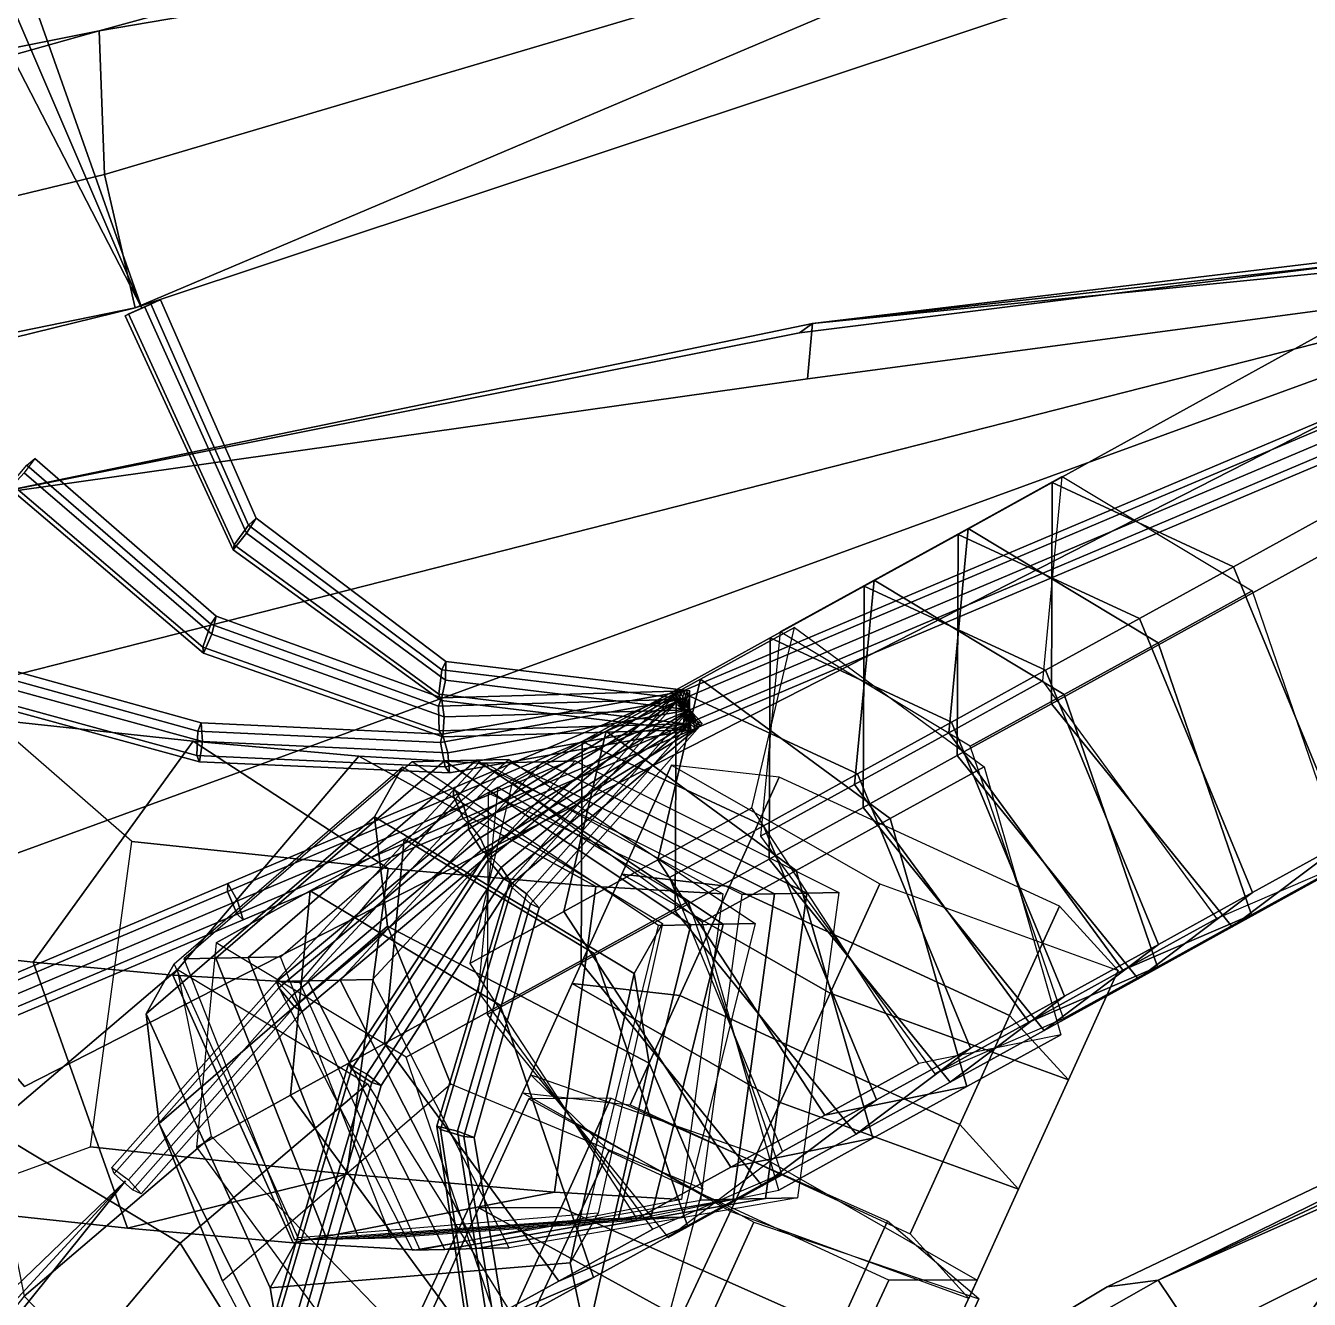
# Model space of a CAD drawing. Header units: metres. Extents: x -441 to 497, y -564 to 357.
# Drawn here: x -131.15 to -90.44, y -65.78 to -25.37 of the extents above; entities that cross this region are included whole.
import ezdxf

# ---------------------------------------------------------------- set-up
doc = ezdxf.new("R2010")
doc.units = ezdxf.units.M

msp = doc.modelspace()

# ---------------------------------------------------------------- linework, layer by layer
at = {"layer": 'Newplan_1InfInt', "color": 3}
for points in [[(-98.2771, -39.6758, 238.7907), (-101.2589, -41.3189, 240.5545), (-101.8778, -47.8034, 233.467), (-98.8961, -46.1602, 231.7033)], [(-98.5955, -39.8663, 238.0749), (-101.5773, -41.5094, 239.8386), (-101.6032, -48.5308, 233.2536), (-98.6215, -46.8876, 231.4898)], [(-92.841, -42.5375, 245.3145), (-95.8227, -44.1807, 247.0783), (-101.5773, -41.5094, 239.8386), (-98.5955, -39.8663, 238.0749)], [(-92.2509, -43.3033, 245.5986), (-95.2326, -44.9465, 247.3624), (-101.2589, -41.3189, 240.5545), (-98.2771, -39.6758, 238.7907)], [(-101.2589, -41.3189, 240.5545), (-104.2406, -42.9621, 242.3183), (-104.8596, -49.4465, 235.2308), (-101.8778, -47.8034, 233.467)], [(-101.5773, -41.5094, 239.8386), (-104.559, -43.1526, 241.6024), (-104.5849, -50.174, 235.0174), (-101.6032, -48.5308, 233.2536)], [(-95.8227, -44.1807, 247.0783), (-98.8044, -45.8239, 248.8421), (-104.559, -43.1526, 241.6024), (-101.5773, -41.5094, 239.8386)], [(-95.2326, -44.9465, 247.3624), (-98.2143, -46.5897, 249.1261), (-104.2406, -42.9621, 242.3183), (-101.2589, -41.3189, 240.5545)], [(-89.2567, -51.2347, 243.2713), (-92.2384, -52.8779, 245.0351), (-95.8227, -44.1807, 247.0783), (-92.841, -42.5375, 245.3145)], [(-104.2406, -42.9621, 242.3183), (-107.2223, -44.6053, 244.082), (-107.8413, -51.08977, 236.9946), (-104.8596, -49.4465, 235.2308)], [(-104.559, -43.1526, 241.6024), (-107.5407, -44.7958, 243.3662), (-107.5666, -51.8172, 236.7812), (-104.5849, -50.174, 235.0174)], [(-98.8044, -45.8239, 248.8421), (-101.7861, -47.4671, 250.6058), (-107.5407, -44.7958, 243.3662), (-104.559, -43.1526, 241.6024)], [(-98.2143, -46.5897, 249.1261), (-101.1961, -48.2329, 250.8899), (-107.2223, -44.6053, 244.082), (-104.2406, -42.9621, 242.3183)], [(-89.2905, -51.9425, 242.5548), (-92.2722, -53.5856, 244.3186), (-95.2326, -44.9465, 247.3624), (-92.2509, -43.3033, 245.5986)], [(-92.2384, -52.8779, 245.0351), (-95.2201, -54.5211, 246.7989), (-98.8044, -45.8239, 248.8421), (-95.8227, -44.1807, 247.0783)], [(-106.7724, -44.4655, 244.9728), (-109.7541, -46.1087, 246.7366), (-111.1054, -51.8348, 239.1176), (-108.1237, -50.1916, 237.3539)], [(-100.7471, -48.8853, 251.041), (-103.7288, -50.5285, 252.8048), (-109.7541, -46.1087, 246.7366), (-106.7724, -44.4655, 244.9728)], [(-107.5407, -44.7958, 243.3662), (-110.5224, -46.439, 245.13), (-110.5484, -53.4603, 238.5449), (-107.5666, -51.8172, 236.7812)], [(-101.7861, -47.4671, 250.6058), (-104.7679, -49.1102, 252.3696), (-110.5224, -46.439, 245.13), (-107.5407, -44.7958, 243.3662)], [(-92.2722, -53.5856, 244.3186), (-95.2539, -55.2288, 246.0824), (-98.2143, -46.5897, 249.1261), (-95.2326, -44.9465, 247.3624)], [(-95.2201, -54.5211, 246.7989), (-98.2018, -56.1643, 248.5627), (-101.7861, -47.4671, 250.6058), (-98.8044, -45.8239, 248.8421)], [(-109.7541, -46.1087, 246.7366), (-112.7358, -47.7518, 248.5004), (-114.0871, -53.478, 240.8814), (-111.1054, -51.8348, 239.1176)], [(-103.7288, -50.5285, 252.8048), (-106.7105, -52.1717, 254.5686), (-112.7358, -47.7518, 248.5004), (-109.7541, -46.1087, 246.7366)], [(-98.8961, -46.1602, 231.7033), (-101.8778, -47.8034, 233.467), (-96.3556, -55.3411, 235.7801), (-93.3739, -53.698, 234.0163)], [(-110.5224, -46.439, 245.13), (-113.5042, -48.0822, 246.8938), (-113.5301, -55.1035, 240.3087), (-110.5484, -53.4603, 238.5449)], [(-104.7679, -49.1102, 252.3696), (-107.7496, -50.7534, 254.1334), (-113.5042, -48.0822, 246.8938), (-110.5224, -46.439, 245.13)], [(-95.2539, -55.2288, 246.0824), (-98.2356, -56.872, 247.8462), (-101.1961, -48.2329, 250.8899), (-98.2143, -46.5897, 249.1261)], [(-98.6215, -46.8876, 231.4898), (-101.6032, -48.5308, 233.2536), (-95.8649, -55.607, 236.362), (-92.8831, -53.9638, 234.5982)], [(-98.2018, -56.1643, 248.5627), (-101.1836, -57.8074, 250.3264), (-104.7679, -49.1102, 252.3696), (-101.7861, -47.4671, 250.6058)], [(-112.7358, -47.7518, 248.5004), (-115.7175, -49.395, 250.2641), (-117.0688, -55.1212, 242.6452), (-114.0871, -53.478, 240.8814)], [(-106.7105, -52.1717, 254.5686), (-109.6922, -53.8149, 256.3324), (-115.7175, -49.395, 250.2641), (-112.7358, -47.7518, 248.5004)], [(-101.8778, -47.8034, 233.467), (-104.8596, -49.4465, 235.2308), (-99.3373, -56.9843, 237.5439), (-96.3556, -55.3411, 235.7801)], [(-113.5042, -48.0822, 246.8938), (-116.4859, -49.7253, 248.6575), (-116.5118, -56.7467, 242.0725), (-113.5301, -55.1035, 240.3087)], [(-107.7496, -50.7534, 254.1334), (-110.7313, -52.3966, 255.8972), (-116.4859, -49.7253, 248.6575), (-113.5042, -48.0822, 246.8938)], [(-117.8722, -48.6989, 267.5389), (-118.8939, -48.7221, 271.2344), (-126.1395, -54.9792, 269.192), (-125.1178, -54.956, 265.4965)], [(-116.8505, -48.6758, 263.8433), (-117.8722, -48.6989, 267.5389), (-125.1178, -54.956, 265.4965), (-124.0961, -54.9328, 261.8009)], [(-115.8288, -48.6526, 260.1478), (-116.8505, -48.6758, 263.8433), (-124.0961, -54.9328, 261.8009), (-123.0744, -54.9097, 258.1053)], [(-115.7715, -48.7467, 256.1848), (-116.7932, -48.7699, 259.8804), (-123.22, -55.7014, 258.0602), (-122.1983, -55.6783, 254.3646)], [(-114.7498, -48.7236, 252.4893), (-115.7715, -48.7467, 256.1848), (-122.1983, -55.6783, 254.3646), (-121.1766, -55.6551, 250.669)], [(-113.7281, -48.7004, 248.7937), (-114.7498, -48.7236, 252.4893), (-121.1766, -55.6551, 250.669), (-120.1549, -55.6319, 246.9735)], [(-110.0552, -53.8976, 269.6674), (-111.0769, -53.9208, 273.363), (-118.8939, -48.7221, 271.2344), (-117.8722, -48.6989, 267.5389)], [(-109.0335, -53.8745, 265.9719), (-110.0552, -53.8976, 269.6674), (-117.8722, -48.6989, 267.5389), (-116.8505, -48.6758, 263.8433)], [(-108.0118, -53.8513, 262.2763), (-109.0335, -53.8745, 265.9719), (-116.8505, -48.6758, 263.8433), (-115.8288, -48.6526, 260.1478)], [(-107.4015, -52.9147, 258.4727), (-108.4232, -52.9378, 262.1683), (-116.7932, -48.7699, 259.8804), (-115.7715, -48.7467, 256.1848)], [(-106.3798, -52.8915, 254.7772), (-107.4015, -52.9147, 258.4727), (-115.7715, -48.7467, 256.1848), (-114.7498, -48.7236, 252.4893)], [(-105.3581, -52.8683, 251.0816), (-106.3798, -52.8915, 254.7772), (-114.7498, -48.7236, 252.4893), (-113.7281, -48.7004, 248.7937)], [(-104.0625, -52.6007, 251.996), (-105.6397, -56.06648, 251.5454), (-112.2428, -52.2941, 245.6436), (-110.6656, -48.8284, 246.0942)], [(-110.6656, -48.8284, 246.0942), (-112.2428, -52.2941, 245.6436), (-108.8279, -52.6791, 236.6518), (-107.2507, -49.2134, 237.1024)], [(-101.6032, -48.5308, 233.2536), (-104.5849, -50.174, 235.0174), (-98.8466, -57.2502, 238.1258), (-95.8649, -55.607, 236.362)], [(-107.2507, -49.2134, 237.1024), (-108.8279, -52.6791, 236.6518), (-99.944, -56.7719, 237.0361), (-98.3668, -53.3062, 237.4867)], [(-101.1836, -57.8074, 250.3264), (-104.1653, -59.4506, 252.0902), (-107.7496, -50.7534, 254.1334), (-104.7679, -49.1102, 252.3696)], [(-98.3183, -57.3843, 247.2291), (-101.3, -59.02757, 248.9929), (-103.7288, -50.5285, 252.8048), (-100.7471, -48.8853, 251.041)], [(-116.1674, -49.5348, 249.3734), (-119.1491, -51.178, 251.1372), (-119.7681, -57.6624, 244.0497), (-116.7864, -56.0193, 242.2859)], [(-110.1412, -53.1624, 256.1813), (-113.1229, -54.8056, 257.945), (-119.1491, -51.178, 251.1372), (-116.1674, -49.5348, 249.3734)], [(-104.8596, -49.4465, 235.2308), (-107.8413, -51.08977, 236.9946), (-102.3191, -58.6275, 239.3076), (-99.3373, -56.9843, 237.5439)], [(-108.1237, -50.1916, 237.3539), (-111.1054, -51.8348, 239.1176), (-105.8016, -59.9396, 240.5332), (-102.8199, -58.2965, 238.7694)], [(-104.5849, -50.174, 235.0174), (-107.5666, -51.8172, 236.7812), (-101.8283, -58.8933, 239.8896), (-98.8466, -57.2502, 238.1258)], [(-104.1653, -59.4506, 252.0902), (-107.147, -61.09383, 253.854), (-110.7313, -52.3966, 255.8972), (-107.7496, -50.7534, 254.1334)], [(-101.3, -59.02757, 248.9929), (-104.2818, -60.6707, 250.7567), (-106.7105, -52.1717, 254.5686), (-103.7288, -50.5285, 252.8048)], [(-119.1491, -51.178, 251.1372), (-122.1308, -52.8212, 252.9009), (-122.7498, -59.3056, 245.8135), (-119.7681, -57.6624, 244.0497)], [(-113.1229, -54.8056, 257.945), (-116.1046, -56.4488, 259.7088), (-122.1308, -52.8212, 252.9009), (-119.1491, -51.178, 251.1372)], [(-92.8831, -53.9638, 234.5982), (-95.8649, -55.607, 236.362), (-92.2384, -52.8779, 245.0351), (-89.2567, -51.2347, 243.2713)], [(-111.1054, -51.8348, 239.1176), (-114.0871, -53.478, 240.8814), (-108.7833, -61.5828, 242.2969), (-105.8016, -59.9396, 240.5332)], [(-107.5666, -51.8172, 236.7812), (-110.5484, -53.4603, 238.5449), (-104.81, -60.5365, 241.6533), (-101.8283, -58.8933, 239.8896)], [(-93.3739, -53.698, 234.0163), (-96.3556, -55.3411, 235.7801), (-92.2722, -53.5856, 244.3186), (-89.2905, -51.9425, 242.5548)], [(-105.6397, -56.06648, 251.5454), (-107.2169, -59.5321, 251.0948), (-113.82, -55.7598, 245.193), (-112.2428, -52.2941, 245.6436)], [(-112.2428, -52.2941, 245.6436), (-113.82, -55.7598, 245.193), (-110.4051, -56.1448, 236.2012), (-108.8279, -52.6791, 236.6518)], [(-104.2818, -60.6707, 250.7567), (-107.2635, -62.3139, 252.5204), (-109.6922, -53.8149, 256.3324), (-106.7105, -52.1717, 254.5686)], [(-122.1308, -52.8212, 252.9009), (-125.1125, -54.4643, 254.6647), (-125.7315, -60.9488, 247.5773), (-122.7498, -59.3056, 245.8135)], [(-116.1046, -56.4488, 259.7088), (-119.0863, -58.09197, 261.4726), (-125.1125, -54.4643, 254.6647), (-122.1308, -52.8212, 252.9009)], [(-108.8279, -52.6791, 236.6518), (-110.4051, -56.1448, 236.2012), (-101.5212, -60.2376, 236.5855), (-99.944, -56.7719, 237.0361)], [(-108.7119, -62.6062, 258.0497), (-109.7336, -62.6294, 261.7453), (-108.4232, -52.9378, 262.1683), (-107.4015, -52.9147, 258.4727)], [(-107.6902, -62.583, 254.3542), (-108.7119, -62.6062, 258.0497), (-107.4015, -52.9147, 258.4727), (-106.3798, -52.8915, 254.7772)], [(-106.6685, -62.5599, 250.6586), (-107.6902, -62.583, 254.3542), (-106.3798, -52.8915, 254.7772), (-105.3581, -52.8683, 251.0816)], [(-96.505, -55.3523, 246.7068), (-98.08223, -58.818, 246.2562), (-105.6397, -56.06648, 251.5454), (-104.0625, -52.6007, 251.996)], [(-95.8649, -55.607, 236.362), (-98.8466, -57.2502, 238.1258), (-95.2201, -54.5211, 246.7989), (-92.2384, -52.8779, 245.0351)], [(-107.1808, -61.8015, 253.1375), (-110.1625, -63.4447, 254.9013), (-113.1229, -54.8056, 257.945), (-110.1412, -53.1624, 256.1813)], [(-98.3668, -53.3062, 237.4867), (-99.944, -56.7719, 237.0361), (-98.08223, -58.818, 246.2562), (-96.505, -55.3523, 246.7068)], [(-114.0871, -53.478, 240.8814), (-117.0688, -55.1212, 242.6452), (-111.765, -63.226, 244.0607), (-108.7833, -61.5828, 242.2969)], [(-110.5484, -53.4603, 238.5449), (-113.5301, -55.1035, 240.3087), (-107.7918, -62.1797, 243.4171), (-104.81, -60.5365, 241.6533)], [(-96.3556, -55.3411, 235.7801), (-99.3373, -56.9843, 237.5439), (-95.2539, -55.2288, 246.0824), (-92.2722, -53.5856, 244.3186)], [(-112.3487, -63.2209, 268.9749), (-113.3704, -63.2441, 272.6705), (-111.0769, -53.9208, 273.363), (-110.0552, -53.8976, 269.6674)], [(-111.327, -63.1977, 265.2794), (-112.3487, -63.2209, 268.9749), (-110.0552, -53.8976, 269.6674), (-109.0335, -53.8745, 265.9719)], [(-110.3053, -63.1746, 261.5838), (-111.327, -63.1977, 265.2794), (-109.0335, -53.8745, 265.9719), (-108.0118, -53.8513, 262.2763)], [(-98.8466, -57.2502, 238.1258), (-101.8283, -58.8933, 239.8896), (-98.2018, -56.1643, 248.5627), (-95.2201, -54.5211, 246.7989)], [(-125.1178, -54.956, 265.4965), (-126.1395, -54.9792, 269.192), (-122.6262, -63.8944, 270.1075), (-121.6045, -63.8713, 266.4119)], [(-124.0961, -54.9328, 261.8009), (-125.1178, -54.956, 265.4965), (-121.6045, -63.8713, 266.4119), (-120.5828, -63.8481, 262.7163)], [(-123.0744, -54.9097, 258.1053), (-124.0961, -54.9328, 261.8009), (-120.5828, -63.8481, 262.7163), (-119.5611, -63.8249, 259.0208)], [(-110.1625, -63.4447, 254.9013), (-113.1442, -65.08792, 256.6651), (-116.1046, -56.4488, 259.7088), (-113.1229, -54.8056, 257.945)], [(-113.5301, -55.1035, 240.3087), (-116.5118, -56.7467, 242.0725), (-110.7735, -63.8229, 245.1809), (-107.7918, -62.1797, 243.4171)], [(-99.3373, -56.9843, 237.5439), (-102.3191, -58.6275, 239.3076), (-98.2356, -56.872, 247.8462), (-95.2539, -55.2288, 246.0824)], [(-122.1983, -55.6783, 254.3646), (-123.22, -55.7014, 258.0602), (-118.8819, -64.2179, 259.2061), (-117.8602, -64.1948, 255.5105)], [(-121.1766, -55.6551, 250.669), (-122.1983, -55.6783, 254.3646), (-117.8602, -64.1948, 255.5105), (-116.8385, -64.1716, 251.815)], [(-120.1549, -55.6319, 246.9735), (-121.1766, -55.6551, 250.669), (-116.8385, -64.1716, 251.815), (-115.8168, -64.1484, 248.1194)], [(-107.2169, -59.5321, 251.0948), (-108.7941, -62.9978, 250.6442), (-115.3972, -59.2255, 244.7424), (-113.82, -55.7598, 245.193)], [(-113.82, -55.7598, 245.193), (-115.3972, -59.2255, 244.7424), (-111.9823, -59.6105, 235.7506), (-110.4051, -56.1448, 236.2012)], [(-116.7864, -56.0193, 242.2859), (-119.7681, -57.6624, 244.0497), (-114.2459, -65.2002, 246.3627), (-111.2642, -63.557, 244.599)], [(-110.4051, -56.1448, 236.2012), (-111.9823, -59.6105, 235.7506), (-103.0984, -63.7033, 236.1349), (-101.5212, -60.2376, 236.5855)], [(-98.08223, -58.818, 246.2562), (-99.6594, -62.2837, 245.8056), (-107.2169, -59.5321, 251.0948), (-105.6397, -56.06648, 251.5454)], [(-101.8283, -58.8933, 239.8896), (-104.81, -60.5365, 241.6533), (-101.1836, -57.8074, 250.3264), (-98.2018, -56.1643, 248.5627)], [(-113.1442, -65.08792, 256.6651), (-116.1259, -66.731, 258.4289), (-119.0863, -58.09197, 261.4726), (-116.1046, -56.4488, 259.7088)], [(-99.944, -56.7719, 237.0361), (-101.5212, -60.2376, 236.5855), (-99.6594, -62.2837, 245.8056), (-98.08223, -58.818, 246.2562)], [(-102.8199, -58.2965, 238.7694), (-105.8016, -59.9396, 240.5332), (-101.3, -59.02757, 248.9929), (-98.3183, -57.3843, 247.2291)], [(-119.7681, -57.6624, 244.0497), (-122.7498, -59.3056, 245.8135), (-117.2276, -66.8434, 248.1265), (-114.2459, -65.2002, 246.3627)], [(-104.81, -60.5365, 241.6533), (-107.7918, -62.1797, 243.4171), (-104.1653, -59.4506, 252.0902), (-101.1836, -57.8074, 250.3264)], [(-105.8016, -59.9396, 240.5332), (-108.7833, -61.5828, 242.2969), (-104.2818, -60.6707, 250.7567), (-101.3, -59.02757, 248.9929)], [(-122.7498, -59.3056, 245.8135), (-125.7315, -60.9488, 247.5773), (-120.2093, -68.4866, 249.8903), (-117.2276, -66.8434, 248.1265)], [(-115.1975, -59.4149, 245.5003), (-116.7747, -62.8806, 245.0497), (-114.1684, -62.8619, 235.7831), (-112.5912, -59.3962, 236.2337)], [(-108.0598, -63.331, 250.6366), (-109.637, -66.7967, 250.186), (-116.7747, -62.8806, 245.0497), (-115.1975, -59.4149, 245.5003)], [(-112.5912, -59.3962, 236.2337), (-114.1684, -62.8619, 235.7831), (-105.3957, -66.7661, 235.1059), (-103.8185, -63.3004, 235.5565)], [(-107.7918, -62.1797, 243.4171), (-110.7735, -63.8229, 245.1809), (-107.147, -61.09383, 253.854), (-104.1653, -59.4506, 252.0902)], [(-99.6594, -62.2837, 245.8056), (-101.2366, -65.7494, 245.355), (-108.7941, -62.9978, 250.6442), (-107.2169, -59.5321, 251.0948)], [(-101.5212, -60.2376, 236.5855), (-103.0984, -63.7033, 236.1349), (-101.2366, -65.7494, 245.355), (-99.6594, -62.2837, 245.8056)], [(-108.7833, -61.5828, 242.2969), (-111.765, -63.226, 244.0607), (-107.2635, -62.3139, 252.5204), (-104.2818, -60.6707, 250.7567)], [(-111.2642, -63.557, 244.599), (-114.2459, -65.2002, 246.3627), (-110.1625, -63.4447, 254.9013), (-107.1808, -61.8015, 253.1375)], [(-117.8602, -64.1948, 255.5105), (-118.8819, -64.2179, 259.2061), (-109.7336, -62.6294, 261.7453), (-108.7119, -62.6062, 258.0497)], [(-116.8385, -64.1716, 251.815), (-117.8602, -64.1948, 255.5105), (-108.7119, -62.6062, 258.0497), (-107.6902, -62.583, 254.3542)], [(-115.8168, -64.1484, 248.1194), (-116.8385, -64.1716, 251.815), (-107.6902, -62.583, 254.3542), (-106.6685, -62.5599, 250.6586)], [(-116.7747, -62.8806, 245.0497), (-118.3519, -66.3463, 244.5991), (-115.7456, -66.3275, 235.3325), (-114.1684, -62.8619, 235.7831)], [(-109.637, -66.7967, 250.186), (-111.2142, -70.2623, 249.7354), (-118.3519, -66.3463, 244.5991), (-116.7747, -62.8806, 245.0497)], [(-114.1684, -62.8619, 235.7831), (-115.7456, -66.3275, 235.3325), (-106.9728, -70.2318, 234.6552), (-105.3957, -66.7661, 235.1059)], [(-121.6045, -63.8713, 266.4119), (-122.6262, -63.8944, 270.1075), (-113.3704, -63.2441, 272.6705), (-112.3487, -63.2209, 268.9749)], [(-120.5828, -63.8481, 262.7163), (-121.6045, -63.8713, 266.4119), (-112.3487, -63.2209, 268.9749), (-111.327, -63.1977, 265.2794)], [(-119.5611, -63.8249, 259.0208), (-120.5828, -63.8481, 262.7163), (-111.327, -63.1977, 265.2794), (-110.3053, -63.1746, 261.5838)], [(-114.2459, -65.2002, 246.3627), (-117.2276, -66.8434, 248.1265), (-113.1442, -65.08792, 256.6651), (-110.1625, -63.4447, 254.9013)], [(-100.9211, -65.7686, 244.3982), (-102.4982, -69.2343, 243.9476), (-109.637, -66.7967, 250.186), (-108.0598, -63.331, 250.6366)], [(-103.8185, -63.3004, 235.5565), (-105.3957, -66.7661, 235.1059), (-102.4982, -69.2343, 243.9476), (-100.9211, -65.7686, 244.3982)], [(-117.2276, -66.8434, 248.1265), (-120.2093, -68.4866, 249.8903), (-116.1259, -66.731, 258.4289), (-113.1442, -65.08792, 256.6651)]]:
    msp.add_3dface(points, dxfattribs=at)
at = {"layer": 'Newplan_1Pdcel', "color": 3}
for points in [[(-125.8361, -48.07243, 271.9114), (-132.2407, -47.3817, 275.9261), (-136.2641, -54.4956, 270.8402), (-130.919, -55.08147, 267.7042)], [(-119.653, -52.1142, 278.0837), (-127.7819, -51.2527, 283.5286), (-132.2407, -47.3817, 275.9261), (-125.8361, -48.07243, 271.9114)], [(-120.5819, -48.5446, 266.4538), (-125.8361, -48.07243, 271.9114), (-130.919, -55.08147, 267.7042), (-126.4823, -55.4916, 263.3574)], [(-113.0686, -52.6873, 270.8185), (-119.653, -52.1142, 278.0837), (-125.8361, -48.07243, 271.9114), (-120.5819, -48.5446, 266.4538)], [(-116.5526, -48.777, 259.2971), (-120.5819, -48.5446, 266.4538), (-126.4823, -55.4916, 263.3574), (-122.453, -55.724, 256.2007)], [(-109.0393, -52.9197, 263.6618), (-113.0686, -52.6873, 270.8185), (-120.5819, -48.5446, 266.4538), (-116.5526, -48.777, 259.2971)], [(-119.1991, -48.8839, 272.8127), (-120.0904, -50.4673, 280.8256), (-127.336, -56.7244, 278.7832), (-126.4447, -55.141, 270.7703)], [(-110.9577, -53.8576, 272.7466), (-111.849, -55.441, 280.7595), (-120.0904, -50.4673, 280.8256), (-119.1991, -48.8839, 272.8127)], [(-120.0904, -50.4673, 280.8256), (-119.6729, -53.9458, 290.0013), (-126.9185, -60.2029, 287.9589), (-127.336, -56.7244, 278.7832)], [(-111.849, -55.441, 280.7595), (-111.3721, -58.2851, 287.7808), (-119.6729, -53.9458, 290.0013), (-120.0904, -50.4673, 280.8256)], [(-120.9634, -61.8057, 277.6607), (-129.0923, -60.9443, 283.1056), (-127.7819, -51.2527, 283.5286), (-119.653, -52.1142, 278.0837)], [(-114.379, -62.3788, 270.3954), (-120.9634, -61.8057, 277.6607), (-119.653, -52.1142, 278.0837), (-113.0686, -52.6873, 270.8185)], [(-110.3496, -62.6113, 263.2388), (-114.379, -62.3788, 270.3954), (-113.0686, -52.6873, 270.8185), (-109.0393, -52.9197, 263.6618)], [(-119.6729, -53.9458, 290.0013), (-117.6665, -58.9492, 298.2115), (-124.9121, -65.2063, 296.1691), (-126.9185, -60.2029, 287.9589)], [(-111.3721, -58.2851, 287.7808), (-109.6749, -62.2826, 294.0061), (-117.6665, -58.9492, 298.2115), (-119.6729, -53.9458, 290.0013)], [(-112.9904, -63.04269, 270.7055), (-113.8817, -64.6261, 278.7183), (-111.849, -55.441, 280.7595), (-110.9577, -53.8576, 272.7466)], [(-130.919, -55.08147, 267.7042), (-136.2641, -54.4956, 270.8402), (-134.3294, -62.8297, 275.2519), (-127.9248, -63.5204, 271.2371)], [(-120.3081, -58.9421, 262.101), (-126.2513, -64.00278, 264.6653), (-132.2775, -60.3751, 257.8574), (-126.3343, -55.3145, 255.2932)], [(-126.3343, -55.3145, 255.2932), (-132.2775, -60.3751, 257.8574), (-131.1976, -65.6774, 249.8961), (-125.2544, -60.6168, 247.3318)], [(-126.4823, -55.4916, 263.3574), (-130.919, -55.08147, 267.7042), (-127.9248, -63.5204, 271.2371), (-122.6706, -63.9926, 265.7795)], [(-126.4447, -55.141, 270.7703), (-127.336, -56.7244, 278.7832), (-123.3983, -65.4146, 277.5039), (-122.507, -63.8312, 269.4911)], [(-122.453, -55.724, 256.2007), (-126.4823, -55.4916, 263.3574), (-122.6706, -63.9926, 265.7795), (-118.6413, -64.225, 258.6228)], [(-113.8817, -64.6261, 278.7183), (-113.3684, -67.08031, 284.4158), (-111.3721, -58.2851, 287.7808), (-111.849, -55.441, 280.7595)], [(-127.336, -56.7244, 278.7832), (-126.9185, -60.2029, 287.9589), (-122.9215, -68.2587, 284.5252), (-123.3983, -65.4146, 277.5039)], [(-113.3684, -67.08031, 284.4158), (-111.8611, -70.4596, 289.4214), (-109.6749, -62.2826, 294.0061), (-111.3721, -58.2851, 287.7808)], [(-115.6488, -66.399, 258.1834), (-121.592, -71.4597, 260.7477), (-126.2513, -64.00278, 264.6653), (-120.3081, -58.9421, 262.101)], [(-107.952, -61.171, 250.6345), (-111.3994, -68.5557, 251.6789), (-118.5804, -66.03713, 245.7837), (-115.1331, -58.6525, 244.7394)], [(-115.1331, -58.6525, 244.7394), (-118.5804, -66.03713, 245.7837), (-116.1059, -68.4624, 236.8027), (-112.6586, -61.07779, 235.7584)], [(-126.9185, -60.2029, 287.9589), (-124.9121, -65.2063, 296.1691), (-121.2242, -72.2562, 290.7505), (-122.9215, -68.2587, 284.5252)], [(-126.2513, -64.00278, 264.6653), (-132.4902, -71.4247, 266.233), (-138.5164, -67.7972, 259.4251), (-132.2775, -60.3751, 257.8574)], [(-125.2544, -60.6168, 247.3318), (-131.1976, -65.6774, 249.8961), (-124.6315, -72.4887, 251.6721), (-118.6883, -67.4281, 249.1079)], [(-127.9248, -63.5204, 271.2371), (-134.3294, -62.8297, 275.2519), (-129.0923, -60.9443, 283.1056), (-120.9634, -61.8057, 277.6607)], [(-112.6586, -61.07779, 235.7584), (-116.1059, -68.4624, 236.8027), (-107.2221, -72.5552, 237.187), (-103.7747, -65.1706, 236.1427)], [(-100.9725, -65.1764, 245.3519), (-104.4198, -72.561, 246.3963), (-111.3994, -68.5557, 251.6789), (-107.952, -61.171, 250.6345)], [(-122.6706, -63.9926, 265.7795), (-127.9248, -63.5204, 271.2371), (-120.9634, -61.8057, 277.6607), (-114.379, -62.3788, 270.3954)], [(-118.6413, -64.225, 258.6228), (-122.6706, -63.9926, 265.7795), (-114.379, -62.3788, 270.3954), (-110.3496, -62.6113, 263.2388)], [(-122.507, -63.8312, 269.4911), (-123.3983, -65.4146, 277.5039), (-113.8817, -64.6261, 278.7183), (-112.9904, -63.04269, 270.7055)], [(-121.592, -71.4597, 260.7477), (-126.304, -77.3171, 261.7975), (-132.4902, -71.4247, 266.233), (-126.2513, -64.00278, 264.6653)], [(-123.3983, -65.4146, 277.5039), (-122.9215, -68.2587, 284.5252), (-113.3684, -67.08031, 284.4158), (-113.8817, -64.6261, 278.7183)], [(-103.7747, -65.1706, 236.1427), (-107.2221, -72.5552, 237.187), (-104.4198, -72.561, 246.3963), (-100.9725, -65.1764, 245.3519)], [(-131.1976, -65.6774, 249.8961), (-135.9096, -71.5349, 250.9459), (-128.4052, -77.3848, 252.4037), (-124.6315, -72.4887, 251.6721)]]:
    msp.add_3dface(points, dxfattribs=at)
at = {"layer": 'Newplan_1Pdncle', "color": 3}
for points in [[(-85.8168, -32.8241, 230.5158), (-98.5955, -39.8663, 238.0749), (-98.6215, -46.8876, 231.4898), (-85.8427, -39.8454, 223.9307)], [(-80.06225, -35.4953, 237.7554), (-92.841, -42.5375, 245.3145), (-98.5955, -39.8663, 238.0749), (-85.8168, -32.8241, 230.5158)], [(-76.4779, -44.1925, 235.7122), (-89.2567, -51.2347, 243.2713), (-92.841, -42.5375, 245.3145), (-80.06225, -35.4953, 237.7554)], [(-85.8427, -39.8454, 223.9307), (-98.6215, -46.8876, 231.4898), (-92.8831, -53.9638, 234.5982), (-80.1044, -46.9216, 227.0391)], [(-80.1044, -46.9216, 227.0391), (-92.8831, -53.9638, 234.5982), (-89.2567, -51.2347, 243.2713), (-76.4779, -44.1925, 235.7122)]]:
    msp.add_3dface(points, dxfattribs=at)
at = {"layer": 'Newplan_Leaf', "color": 3}
for points in [[(-151.0334, 20.6519, 206.1142), (-147.2021, 21.4933, 204.9578), (-127.4635, -34.3307, 206.7003)], [(-151.0334, 20.6519, 206.1142), (-127.4635, -34.3307, 206.7003), (-147.2021, 21.4933, 204.9578)], [(-127.4635, -34.3307, 206.7003), (-154.5542, 18.2127, 206.6012), (-151.0334, 20.6519, 206.1142)], [(-127.4635, -34.3307, 206.7003), (-151.0334, 20.6519, 206.1142), (-154.5542, 18.2127, 206.6012)], [(-92.2949, -19.3135, 402.5175), (-128.8239, -25.5297, 408.2436), (-92.2521, -15.5051, 405.1309)], [(-92.2949, -19.3135, 402.5175), (-92.2521, -15.5051, 405.1309), (-128.8239, -25.5297, 408.2436)], [(-92.2949, -19.3135, 402.5175), (-128.6505, -30.09664, 405.2201), (-128.8239, -25.5297, 408.2436)], [(-92.2949, -19.3135, 402.5175), (-128.8239, -25.5297, 408.2436), (-128.6505, -30.09664, 405.2201)], [(-127.6786, -34.3278, 401.9966), (-128.6505, -30.09664, 405.2201), (-92.2949, -19.3135, 402.5175)], [(-127.6786, -34.3278, 401.9966), (-92.2949, -19.3135, 402.5175), (-128.6505, -30.09664, 405.2201)], [(-91.06622, -22.1307, 398.7412), (-127.6786, -34.3278, 401.9966), (-92.2949, -19.3135, 402.5175)], [(-91.06622, -22.1307, 398.7412), (-92.2949, -19.3135, 402.5175), (-127.6786, -34.3278, 401.9966)], [(-128.8239, -25.5297, 408.2436), (-246.1889, -58.5756, 397.8487), (-249.2182, -49.5928, 400.8337)], [(-128.8239, -25.5297, 408.2436), (-249.2182, -49.5928, 400.8337), (-246.1889, -58.5756, 397.8487)], [(-128.6505, -30.09664, 405.2201), (-246.1889, -58.5756, 397.8487), (-128.8239, -25.5297, 408.2436)], [(-128.6505, -30.09664, 405.2201), (-128.8239, -25.5297, 408.2436), (-246.1889, -58.5756, 397.8487)], [(-55.4196, -28.7146, 351.7533), (-106.1985, -34.8175, 356.0147), (-106.6055, -35.118, 351.8773)], [(-55.4196, -28.7146, 351.7533), (-106.6055, -35.118, 351.8773), (-106.1985, -34.8175, 356.0147)], [(-55.7329, -29.228, 353.9714), (-106.1985, -34.8175, 356.0147), (-55.4196, -28.7146, 351.7533)], [(-55.7329, -29.228, 353.9714), (-55.4196, -28.7146, 351.7533), (-106.1985, -34.8175, 356.0147)], [(-55.6833, -29.8213, 356.1597), (-106.1985, -34.8175, 356.0147), (-55.7329, -29.228, 353.9714)], [(-55.6833, -29.8213, 356.1597), (-55.7329, -29.228, 353.9714), (-106.1985, -34.8175, 356.0147)], [(-127.6786, -34.3278, 401.9966), (-246.1889, -58.5756, 397.8487), (-128.6505, -30.09664, 405.2201)], [(-127.6786, -34.3278, 401.9966), (-128.6505, -30.09664, 405.2201), (-246.1889, -58.5756, 397.8487)], [(-55.6833, -29.8213, 356.1597), (-106.3521, -36.5742, 358.8449), (-106.1985, -34.8175, 356.0147)], [(-55.6833, -29.8213, 356.1597), (-106.1985, -34.8175, 356.0147), (-106.3521, -36.5742, 358.8449)], [(-136.1246, -53.3341, 415.2596), (-140.1031, -48.1612, 412.3408), (-79.8475, -32.8073, 329.5364)], [(-136.1246, -53.3341, 415.2596), (-79.8475, -32.8073, 329.5364), (-140.1031, -48.1612, 412.3408)], [(-79.8475, -32.8073, 329.5364), (-131.192, -59.03094, 415.301), (-136.1246, -53.3341, 415.2596)], [(-79.8475, -32.8073, 329.5364), (-136.1246, -53.3341, 415.2596), (-131.192, -59.03094, 415.301)], [(-127.6786, -34.3278, 401.9966), (-245.7609, -63.3645, 391.5162), (-246.1889, -58.5756, 397.8487)], [(-127.6786, -34.3278, 401.9966), (-246.1889, -58.5756, 397.8487), (-245.7609, -63.3645, 391.5162)], [(-132.3931, -40.2574, 354.7531), (-106.1985, -34.8175, 356.0147), (-106.3521, -36.5742, 358.8449)], [(-132.3931, -40.2574, 354.7531), (-106.3521, -36.5742, 358.8449), (-106.1985, -34.8175, 356.0147)], [(-132.3931, -40.2574, 354.7531), (-106.6055, -35.118, 351.8773), (-106.1985, -34.8175, 356.0147)], [(-132.3931, -40.2574, 354.7531), (-106.1985, -34.8175, 356.0147), (-106.6055, -35.118, 351.8773)], [(-108.0778, -103.251, 406.6875), (-113.5648, -98.7066, 406.0974), (-74.1326, -43.3277, 327.9865)], [(-108.0778, -103.251, 406.6875), (-74.1326, -43.3277, 327.9865), (-113.5648, -98.7066, 406.0974)], [(-74.1326, -43.3277, 327.9865), (-102.0777, -107.144, 404.3151), (-108.0778, -103.251, 406.6875)], [(-74.1326, -43.3277, 327.9865), (-108.0778, -103.251, 406.6875), (-102.0777, -107.144, 404.3151)], [(-52.1122, -44.03513, 367.3183), (-95.2314, -65.1675, 385.4307), (-96.8474, -65.3879, 381.5948)], [(-52.1122, -44.03513, 367.3183), (-96.8474, -65.3879, 381.5948), (-95.2314, -65.1675, 385.4307)], [(-51.5475, -44.7183, 369.4387), (-95.2314, -65.1675, 385.4307), (-52.1122, -44.03513, 367.3183)], [(-51.5475, -44.7183, 369.4387), (-52.1122, -44.03513, 367.3183), (-95.2314, -65.1675, 385.4307)], [(-50.6413, -45.3683, 371.4132), (-95.2314, -65.1675, 385.4307), (-51.5475, -44.7183, 369.4387)], [(-50.6413, -45.3683, 371.4132), (-51.5475, -44.7183, 369.4387), (-95.2314, -65.1675, 385.4307)], [(-50.6413, -45.3683, 371.4132), (-93.9915, -67.01643, 387.9134), (-95.2314, -65.1675, 385.4307)], [(-50.6413, -45.3683, 371.4132), (-95.2314, -65.1675, 385.4307), (-93.9915, -67.01643, 387.9134)], [(-71.1458, -56.9468, 111.4951), (-132.5709, -102.5649, 109.5697), (-70.6566, -56.3091, 108.1283)], [(-71.1458, -56.9468, 111.4951), (-70.6566, -56.3091, 108.1283), (-132.5709, -102.5649, 109.5697)], [(-70.6566, -56.3091, 108.1283), (-132.5709, -102.5649, 109.5697), (-131.9998, -103.7592, 103.4328)], [(-70.6566, -56.3091, 108.1283), (-131.9998, -103.7592, 103.4328), (-132.5709, -102.5649, 109.5697)], [(-71.1004, -57.4133, 114.8784), (-132.5709, -102.5649, 109.5697), (-71.1458, -56.9468, 111.4951)], [(-71.1004, -57.4133, 114.8784), (-71.1458, -56.9468, 111.4951), (-132.5709, -102.5649, 109.5697)], [(-71.1004, -57.4133, 114.8784), (-132.0553, -104.6127, 114.1265), (-132.5709, -102.5649, 109.5697)], [(-71.1004, -57.4133, 114.8784), (-132.5709, -102.5649, 109.5697), (-132.0553, -104.6127, 114.1265)], [(-168.169, -105.7059, 197.8815), (-170.1019, -102.6177, 196.0238), (-127.9828, -62.02174, 205.348)], [(-168.169, -105.7059, 197.8815), (-127.9828, -62.02174, 205.348), (-170.1019, -102.6177, 196.0238)], [(-127.9828, -62.02174, 205.348), (-164.7662, -107.9098, 199.3465), (-168.169, -105.7059, 197.8815)], [(-127.9828, -62.02174, 205.348), (-168.169, -105.7059, 197.8815), (-164.7662, -107.9098, 199.3465)], [(-117.9693, -78.09738, 391.1877), (-95.2314, -65.1675, 385.4307), (-93.9915, -67.01643, 387.9134)], [(-117.9693, -78.09738, 391.1877), (-93.9915, -67.01643, 387.9134), (-95.2314, -65.1675, 385.4307)], [(-117.9693, -78.09738, 391.1877), (-96.8474, -65.3879, 381.5948), (-95.2314, -65.1675, 385.4307)], [(-117.9693, -78.09738, 391.1877), (-95.2314, -65.1675, 385.4307), (-96.8474, -65.3879, 381.5948)]]:
    msp.add_3dface(points, dxfattribs=at)
at = {"layer": 'Newplan_Petiole', "color": 3}
for points in [[(-124.5348, -41.8456, 207.2945), (-127.8885, -34.5142, 207.1649), (-127.1841, -34.1954, 207.278), (-124.08, -41.217, 207.3871)], [(-123.8437, -40.9968, 206.6898), (-126.8737, -34.0673, 206.5869), (-127.3729, -34.3008, 206.0514), (-124.144, -41.4772, 206.1707)], [(-124.08, -41.217, 207.3871), (-127.1841, -34.1954, 207.278), (-126.8737, -34.0673, 206.5869), (-123.8437, -40.9968, 206.6898)], [(-124.144, -41.4772, 206.1707), (-127.3729, -34.3008, 206.0514), (-127.9965, -34.5754, 206.4066), (-124.5687, -41.9987, 206.5423)], [(-124.5687, -41.9987, 206.5423), (-127.9965, -34.5754, 206.4066), (-127.8885, -34.5142, 207.1649), (-124.5348, -41.8456, 207.2945)], [(-86.4187, -36.6197, 212.8518), (-110.4075, -46.7679, 209.0402), (-110.3963, -46.5205, 208.3128), (-86.5231, -36.4211, 212.1169)], [(-86.1155, -37.3398, 212.8609), (-110.1043, -47.488, 209.0493), (-110.4075, -46.7679, 209.0402), (-86.4187, -36.6197, 212.8518)], [(-86.5231, -36.4211, 212.1169), (-110.3963, -46.5205, 208.3128), (-110.0924, -47.07391, 207.8747), (-86.2903, -37.00445, 211.6742)], [(-86.2903, -37.00445, 211.6742), (-110.0924, -47.07391, 207.8747), (-109.913, -47.6684, 208.3272), (-86.03989, -37.5689, 212.1314)], [(-86.03989, -37.5689, 212.1314), (-109.913, -47.6684, 208.3272), (-110.1043, -47.488, 209.0493), (-86.1155, -37.3398, 212.8609)], [(-125.5375, -45.09332, 207.0043), (-131.6128, -39.9072, 206.3955), (-131.1131, -39.3144, 206.4927), (-125.284, -44.3574, 207.0738)], [(-125.1075, -44.1054, 206.3697), (-130.8635, -39.1048, 205.7968), (-131.1995, -39.5567, 205.274), (-125.2473, -44.6713, 205.869)], [(-125.284, -44.3574, 207.0738), (-131.1131, -39.3144, 206.4927), (-130.8635, -39.1048, 205.7968), (-125.1075, -44.1054, 206.3697)], [(-125.2473, -44.6713, 205.869), (-131.1995, -39.5567, 205.274), (-131.66, -40.04984, 205.6419), (-125.5116, -45.2783, 206.259)], [(-125.5116, -45.2783, 206.259), (-131.66, -40.04984, 205.6419), (-131.6128, -39.9072, 206.3955), (-125.5375, -45.09332, 207.0043)], [(-117.8304, -45.5415, 207.3197), (-123.8437, -40.9968, 206.6898), (-124.144, -41.4772, 206.1707), (-117.8376, -46.1386, 206.8361)], [(-117.9575, -45.8052, 208.0302), (-124.08, -41.217, 207.3871), (-123.8437, -40.9968, 206.6898), (-117.8304, -45.5415, 207.3197)], [(-117.8376, -46.1386, 206.8361), (-124.144, -41.4772, 206.1707), (-124.5687, -41.9987, 206.5423), (-117.9693, -46.7769, 207.2432)], [(-118.0446, -46.5802, 207.9822), (-124.5348, -41.8456, 207.2945), (-124.08, -41.217, 207.3871), (-117.9575, -45.8052, 208.0302)], [(-117.9693, -46.7769, 207.2432), (-124.5687, -41.9987, 206.5423), (-124.5348, -41.8456, 207.2945), (-118.0446, -46.5802, 207.9822)], [(-118.0327, -47.7384, 207.9303), (-125.5375, -45.09332, 207.0043), (-125.284, -44.3574, 207.0738), (-118.0593, -46.9581, 207.9627)], [(-118.0593, -46.9581, 207.9627), (-125.284, -44.3574, 207.0738), (-125.1075, -44.1054, 206.3697), (-117.966, -46.6929, 207.2475)], [(-117.966, -46.6929, 207.2475), (-125.1075, -44.1054, 206.3697), (-125.2473, -44.6713, 205.869), (-117.8826, -47.2942, 206.7764)], [(-117.8826, -47.2942, 206.7764), (-125.2473, -44.6713, 205.869), (-125.5116, -45.2783, 206.259), (-117.9236, -47.9366, 207.196)], [(-117.9236, -47.9366, 207.196), (-125.5116, -45.2783, 206.259), (-125.5375, -45.09332, 207.0043), (-118.0327, -47.7384, 207.9303)], [(-125.696, -47.7507, 206.8594), (-133.1442, -45.6935, 205.9142), (-132.9839, -45.4364, 205.208), (-125.5858, -47.4856, 206.1466)], [(-125.5858, -47.4856, 206.1466), (-132.9839, -45.4364, 205.208), (-133.0803, -46.01598, 204.7128), (-125.5477, -48.08652, 205.6692)], [(-110.2123, -46.7404, 209.0687), (-117.9575, -45.8052, 208.0302), (-117.8304, -45.5415, 207.3197), (-110.0852, -46.4768, 208.3582)], [(-110.0852, -46.4768, 208.3582), (-117.8304, -45.5415, 207.3197), (-117.8376, -46.1386, 206.8361), (-110.0924, -47.07391, 207.8747)], [(-125.7263, -48.5304, 206.8191), (-133.3433, -46.4465, 205.8516), (-133.1442, -45.6935, 205.9142), (-125.696, -47.7507, 206.8594)], [(-110.2994, -47.5154, 209.0207), (-118.0446, -46.5802, 207.9822), (-117.9575, -45.8052, 208.0302), (-110.2123, -46.7404, 209.0687)], [(-125.5477, -48.08652, 205.6692), (-133.0803, -46.01598, 204.7128), (-133.3011, -46.6367, 205.1083), (-125.6341, -48.7285, 206.0824)], [(-110.0924, -47.07391, 207.8747), (-117.8376, -46.1386, 206.8361), (-117.9693, -46.7769, 207.2432), (-110.2241, -47.7121, 208.2818)], [(-125.6341, -48.7285, 206.0824), (-133.3011, -46.6367, 205.1083), (-133.3433, -46.4465, 205.8516), (-125.7263, -48.5304, 206.8191)], [(-110.2692, -46.7378, 209.0609), (-118.0593, -46.9581, 207.9627), (-117.966, -46.6929, 207.2475), (-110.1759, -46.4726, 208.3458)], [(-110.2425, -47.5181, 209.0285), (-118.0327, -47.7384, 207.9303), (-118.0593, -46.9581, 207.9627), (-110.2692, -46.7378, 209.0609)], [(-110.2241, -47.7121, 208.2818), (-117.9693, -46.7769, 207.2432), (-118.0446, -46.5802, 207.9822), (-110.2994, -47.5154, 209.0207)], [(-110.3258, -46.7436, 209.0527), (-117.9923, -48.1147, 207.9186), (-117.9326, -47.8529, 207.1986), (-110.2661, -46.4819, 208.3327)], [(-110.186, -47.5122, 209.0367), (-117.8525, -48.8833, 207.9026), (-117.9923, -48.1147, 207.9186), (-110.3258, -46.7436, 209.0527)], [(-110.1759, -46.4726, 208.3458), (-117.966, -46.6929, 207.2475), (-117.8826, -47.2942, 206.7764), (-110.0924, -47.07391, 207.8747)], [(-110.2661, -46.4819, 208.3327), (-117.9326, -47.8529, 207.1986), (-117.7589, -48.4449, 206.7405), (-110.0924, -47.07391, 207.8747)], [(-110.4075, -46.7679, 209.0402), (-117.5791, -49.8018, 207.8983), (-117.5679, -49.5545, 207.1709), (-110.3963, -46.5205, 208.3128)], [(-110.1043, -47.488, 209.0493), (-117.2759, -50.5219, 207.9074), (-117.5791, -49.8018, 207.8983), (-110.4075, -46.7679, 209.0402)], [(-110.3963, -46.5205, 208.3128), (-117.5679, -49.5545, 207.1709), (-117.2641, -50.1078, 206.7328), (-110.0924, -47.07391, 207.8747)], [(-110.4581, -46.7939, 209.0319), (-117.104, -50.8592, 207.9158), (-117.1229, -50.6273, 207.1835), (-110.4769, -46.562, 208.2996)], [(-110.4769, -46.562, 208.2996), (-117.1229, -50.6273, 207.1835), (-116.7384, -51.1392, 206.7585), (-110.0924, -47.07391, 207.8747)], [(-110.0537, -47.462, 209.0575), (-116.6996, -51.5273, 207.9414), (-117.104, -50.8592, 207.9158), (-110.4581, -46.7939, 209.0319)], [(-110.5043, -46.8271, 209.0239), (-116.4807, -51.8359, 207.9577), (-116.527, -51.6237, 207.2207), (-110.5506, -46.6149, 208.2869)], [(-110.5506, -46.6149, 208.2869), (-116.527, -51.6237, 207.2207), (-116.0688, -52.08266, 206.8085), (-110.0924, -47.07391, 207.8747)], [(-110.5451, -46.8668, 209.0164), (-115.7225, -52.7106, 208.0232), (-115.7931, -52.522, 207.2816), (-110.6157, -46.6783, 208.2748)], [(-110.6157, -46.6783, 208.2748), (-115.7931, -52.522, 207.2816), (-115.2699, -52.9176, 206.8815), (-110.0924, -47.07391, 207.8747)], [(-110.0924, -47.07391, 207.8747), (-117.8826, -47.2942, 206.7764), (-117.9236, -47.9366, 207.196), (-110.1334, -47.7163, 208.2942)], [(-110.0924, -47.07391, 207.8747), (-117.7589, -48.4449, 206.7405), (-117.7097, -49.07812, 207.1731), (-110.0432, -47.707, 208.3073)], [(-110.0924, -47.07391, 207.8747), (-117.2641, -50.1078, 206.7328), (-117.0847, -50.7023, 207.1854), (-109.913, -47.6684, 208.3272)], [(-110.0924, -47.07391, 207.8747), (-116.7384, -51.1392, 206.7585), (-116.4783, -51.6923, 207.2243), (-109.8323, -47.6269, 208.3404)], [(-110.0074, -47.4288, 209.0655), (-115.9838, -52.4375, 207.9993), (-116.4807, -51.8359, 207.9577), (-110.5043, -46.8271, 209.0239)], [(-110.0924, -47.07391, 207.8747), (-116.0688, -52.08266, 206.8085), (-115.7351, -52.5827, 207.287), (-109.7587, -47.574, 208.3531)], [(-109.9666, -47.389, 209.0731), (-115.144, -53.2328, 208.0799), (-115.7225, -52.7106, 208.0232), (-110.5451, -46.8668, 209.0164)], [(-110.0924, -47.07391, 207.8747), (-115.2699, -52.9176, 206.8815), (-114.871, -53.3544, 207.372), (-109.6936, -47.5106, 208.3652)], [(-117.9923, -48.1147, 207.9186), (-125.696, -47.7507, 206.8594), (-125.5858, -47.4856, 206.1466), (-117.9326, -47.8529, 207.1986)], [(-117.9326, -47.8529, 207.1986), (-125.5858, -47.4856, 206.1466), (-125.5477, -48.08652, 205.6692), (-117.7589, -48.4449, 206.7405)], [(-110.1334, -47.7163, 208.2942), (-117.9236, -47.9366, 207.196), (-118.0327, -47.7384, 207.9303), (-110.2425, -47.5181, 209.0285)], [(-110.0432, -47.707, 208.3073), (-117.7097, -49.07812, 207.1731), (-117.8525, -48.8833, 207.9026), (-110.186, -47.5122, 209.0367)], [(-109.913, -47.6684, 208.3272), (-117.0847, -50.7023, 207.1854), (-117.2759, -50.5219, 207.9074), (-110.1043, -47.488, 209.0493)], [(-109.8323, -47.6269, 208.3404), (-116.4783, -51.6923, 207.2243), (-116.6996, -51.5273, 207.9414), (-110.0537, -47.462, 209.0575)], [(-109.7587, -47.574, 208.3531), (-115.7351, -52.5827, 207.287), (-115.9838, -52.4375, 207.9993), (-110.0074, -47.4288, 209.0655)], [(-109.6936, -47.5106, 208.3652), (-114.871, -53.3544, 207.372), (-115.144, -53.2328, 208.0799), (-109.9666, -47.389, 209.0731)], [(-117.8525, -48.8833, 207.9026), (-125.7263, -48.5304, 206.8191), (-125.696, -47.7507, 206.8594), (-117.9923, -48.1147, 207.9186)], [(-117.7589, -48.4449, 206.7405), (-125.5477, -48.08652, 205.6692), (-125.6341, -48.7285, 206.0824), (-117.7097, -49.07812, 207.1731)], [(-117.7097, -49.07812, 207.1731), (-125.6341, -48.7285, 206.0824), (-125.7263, -48.5304, 206.8191), (-117.8525, -48.8833, 207.9026)], [(-117.5791, -49.8018, 207.8983), (-124.7508, -52.8358, 206.7564), (-124.7396, -52.5884, 206.029), (-117.5679, -49.5545, 207.1709)], [(-117.5679, -49.5545, 207.1709), (-124.7396, -52.5884, 206.029), (-124.4358, -53.1417, 205.5909), (-117.2641, -50.1078, 206.7328)], [(-117.2759, -50.5219, 207.9074), (-124.4476, -53.5559, 206.7655), (-124.7508, -52.8358, 206.7564), (-117.5791, -49.8018, 207.8983)], [(-117.2641, -50.1078, 206.7328), (-124.4358, -53.1417, 205.5909), (-124.2563, -53.7362, 206.0435), (-117.0847, -50.7023, 207.1854)], [(-117.0847, -50.7023, 207.1854), (-124.2563, -53.7362, 206.0435), (-124.4476, -53.5559, 206.7655), (-117.2759, -50.5219, 207.9074)], [(-117.104, -50.8592, 207.9158), (-123.1266, -55.9012, 206.8416), (-123.1729, -55.689, 206.1046), (-117.1229, -50.6273, 207.1835)], [(-117.1229, -50.6273, 207.1835), (-123.1729, -55.689, 206.1046), (-122.7148, -56.148, 205.6924), (-116.7384, -51.1392, 206.7585)], [(-116.6996, -51.5273, 207.9414), (-122.6298, -56.5029, 206.8832), (-123.1266, -55.9012, 206.8416), (-117.104, -50.8592, 207.9158)], [(-116.7384, -51.1392, 206.7585), (-122.7148, -56.148, 205.6924), (-122.381, -56.6481, 206.1708), (-116.4783, -51.6923, 207.2243)], [(-116.4783, -51.6923, 207.2243), (-122.381, -56.6481, 206.1708), (-122.6298, -56.5029, 206.8832), (-116.6996, -51.5273, 207.9414)], [(-116.4807, -51.8359, 207.9577), (-120.8225, -58.4732, 207.0446), (-120.9136, -58.3116, 206.2989), (-116.527, -51.6237, 207.2207)], [(-116.527, -51.6237, 207.2207), (-120.9136, -58.3116, 206.2989), (-120.3352, -58.6348, 205.9098), (-116.0688, -52.08266, 206.8085)], [(-115.9838, -52.4375, 207.9993), (-120.1748, -58.9046, 207.1151), (-120.8225, -58.4732, 207.0446), (-116.4807, -51.8359, 207.9577)], [(-116.0688, -52.08266, 206.8085), (-120.3352, -58.6348, 205.9098), (-119.8812, -58.9992, 206.4113), (-115.7351, -52.5827, 207.287)], [(-115.7351, -52.5827, 207.287), (-119.8812, -58.9992, 206.4113), (-120.1748, -58.9046, 207.1151), (-115.9838, -52.4375, 207.9993)], [(-124.7508, -52.8358, 206.7564), (-131.9225, -55.8697, 205.6146), (-131.9113, -55.6223, 204.8871), (-124.7396, -52.5884, 206.029)], [(-124.4476, -53.5559, 206.7655), (-131.6193, -56.5898, 205.6236), (-131.9225, -55.8697, 205.6146), (-124.7508, -52.8358, 206.7564)], [(-124.7396, -52.5884, 206.029), (-131.9113, -55.6223, 204.8871), (-131.6075, -56.1757, 204.449), (-124.4358, -53.1417, 205.5909)], [(-115.7225, -52.7106, 208.0232), (-117.9937, -60.3911, 207.351), (-118.113, -60.2911, 206.5986), (-115.7931, -52.522, 207.2816)], [(-115.7931, -52.522, 207.2816), (-118.113, -60.2911, 206.5986), (-117.4589, -60.449, 206.2277), (-115.2699, -52.9176, 206.8815)], [(-115.144, -53.2328, 208.0799), (-117.2509, -60.6151, 207.4444), (-117.9937, -60.3911, 207.351), (-115.7225, -52.7106, 208.0232)], [(-115.2699, -52.9176, 206.8815), (-117.4589, -60.449, 206.2277), (-116.9291, -60.6481, 206.7475), (-114.871, -53.3544, 207.372)], [(-124.4358, -53.1417, 205.5909), (-131.6075, -56.1757, 204.449), (-131.428, -56.7702, 204.9016), (-124.2563, -53.7362, 206.0435)], [(-114.871, -53.3544, 207.372), (-116.9291, -60.6481, 206.7475), (-117.2509, -60.6151, 207.4444), (-115.144, -53.2328, 208.0799)], [(-124.2563, -53.7362, 206.0435), (-131.428, -56.7702, 204.9016), (-131.6193, -56.5898, 205.6236), (-124.4476, -53.5559, 206.7655)], [(-123.1266, -55.9012, 206.8416), (-128.3449, -61.7847, 205.8409), (-128.4155, -61.5961, 205.0993), (-123.1729, -55.689, 206.1046)], [(-123.1729, -55.689, 206.1046), (-128.4155, -61.5961, 205.0993), (-127.8922, -61.9917, 204.6992), (-122.7148, -56.148, 205.6924)], [(-122.6298, -56.5029, 206.8832), (-127.7664, -62.3069, 205.8976), (-128.3449, -61.7847, 205.8409), (-123.1266, -55.9012, 206.8416)], [(-122.7148, -56.148, 205.6924), (-127.8922, -61.9917, 204.6992), (-127.4933, -62.4285, 205.1897), (-122.381, -56.6481, 206.1708)], [(-122.381, -56.6481, 206.1708), (-127.4933, -62.4285, 205.1897), (-127.7664, -62.3069, 205.8976), (-122.6298, -56.5029, 206.8832)], [(-120.8225, -58.4732, 207.0446), (-123.059, -66.1083, 206.3794), (-123.1784, -66.00838, 205.6269), (-120.9136, -58.3116, 206.2989)], [(-120.9136, -58.3116, 206.2989), (-123.1784, -66.00838, 205.6269), (-122.5242, -66.1663, 205.256), (-120.3352, -58.6348, 205.9098)], [(-120.1748, -58.9046, 207.1151), (-122.3163, -66.3323, 206.4727), (-123.059, -66.1083, 206.3794), (-120.8225, -58.4732, 207.0446)], [(-120.3352, -58.6348, 205.9098), (-122.5242, -66.1663, 205.256), (-121.9945, -66.3654, 205.7758), (-119.8812, -58.9992, 206.4113)], [(-119.8812, -58.9992, 206.4113), (-121.9945, -66.3654, 205.7758), (-122.3163, -66.3323, 206.4727), (-120.1748, -58.9046, 207.1151)], [(-117.9937, -60.3911, 207.351), (-116.7847, -68.3346, 207.1528), (-116.9105, -68.3359, 206.3948), (-118.113, -60.2911, 206.5986)], [(-118.113, -60.2911, 206.5986), (-116.9105, -68.3359, 206.3948), (-116.2391, -68.2219, 206.0388), (-117.4589, -60.449, 206.2277)], [(-117.2509, -60.6151, 207.4444), (-116.0204, -68.2174, 207.265), (-116.7847, -68.3346, 207.1528), (-117.9937, -60.3911, 207.351)], [(-117.4589, -60.449, 206.2277), (-116.2391, -68.2219, 206.0388), (-115.6922, -68.1491, 206.5736), (-116.9291, -60.6481, 206.7475)], [(-116.9291, -60.6481, 206.7475), (-115.6922, -68.1491, 206.5736), (-116.0204, -68.2174, 207.265), (-117.2509, -60.6151, 207.4444)]]:
    msp.add_3dface(points, dxfattribs=at)

doc.saveas('drawing.dxf')
